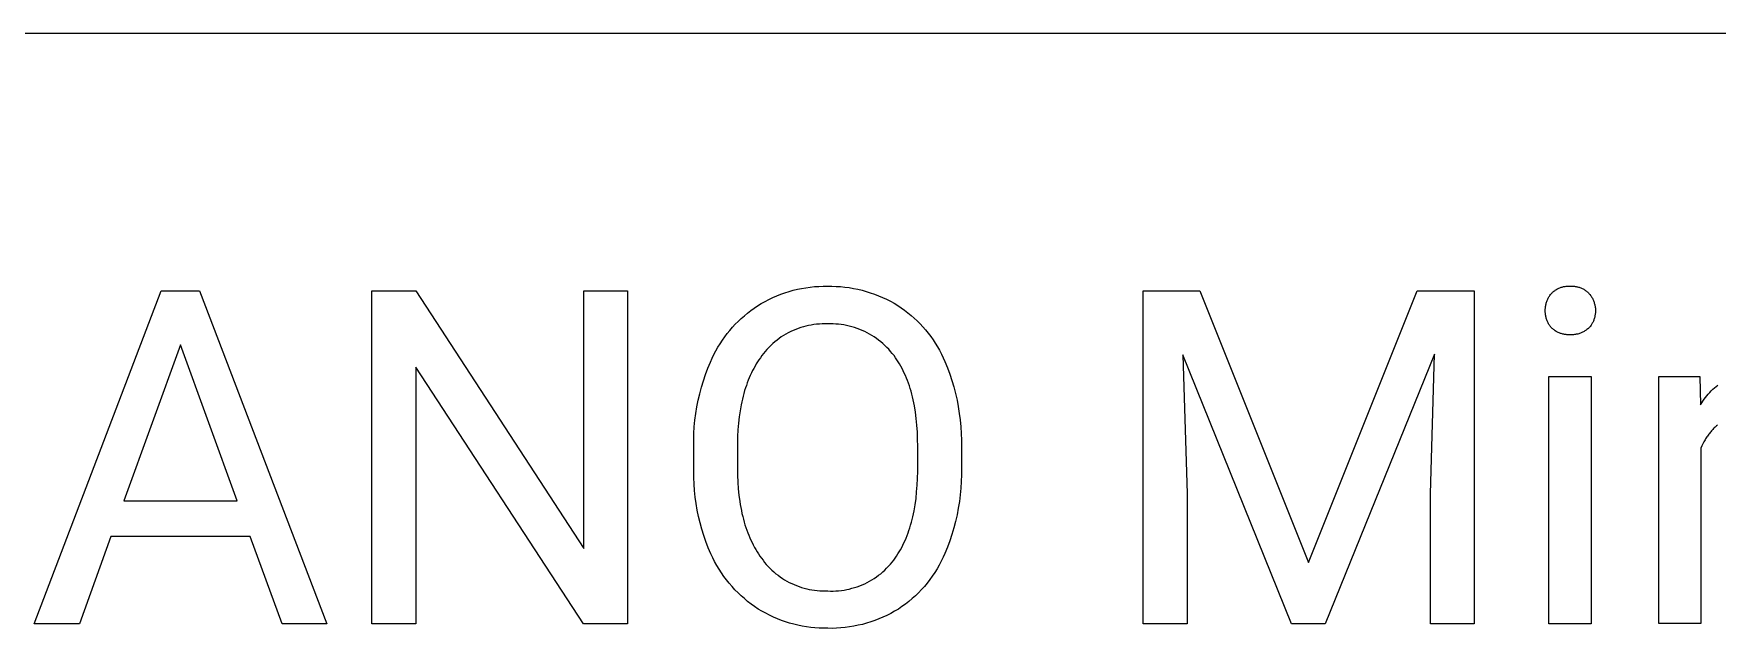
# Model space of a CAD drawing. Header units: millimetres. Extents: x 3269 to 7089, y 1744 to 4413.
# Drawn here: x 5941.9 to 6124.9, y 2106.2 to 2170.8 of the extents above; entities that cross this region are included whole.
import ezdxf

# ---------------------------------------------------------------- set-up
doc = ezdxf.new("R2010")
doc.units = ezdxf.units.MM
doc.header["$MEASUREMENT"] = 0
doc.layers.add('Domyślny', color=7, linetype='Continuous', true_color=0x000000)

msp = doc.modelspace()

# ---------------------------------------------------------------- linework, layer by layer
at = {"layer": 'Domyślny', "color": 18, "lineweight": 15, "true_color": 0x000000}
for p, q in [((7084.91, 2170.83), (5644.93, 2170.83)), ((6025.86, 2143.22), (6026.33, 2143.29)), ((6026.33, 2143.29), (6026.8, 2143.34)), ((6026.8, 2143.34), (6027.27, 2143.37)), ((6027.27, 2143.37), (6027.74, 2143.38)), ((6027.74, 2143.38), (6028.21, 2143.38)), ((6028.21, 2143.38), (6028.68, 2143.38)), ((6028.68, 2143.38), (6029.16, 2143.37)), ((6029.16, 2143.37), (6029.63, 2143.34)), ((6029.63, 2143.34), (6030.1, 2143.29)), ((6030.1, 2143.29), (6030.57, 2143.23)), ((6107.81, 2143.21), (6107.89, 2143.24)), ((6107.89, 2143.24), (6107.97, 2143.27)), ((6107.97, 2143.27), (6108.06, 2143.29)), ((6108.06, 2143.29), (6108.15, 2143.32)), ((6108.15, 2143.32), (6108.23, 2143.34)), ((6108.23, 2143.34), (6108.32, 2143.35)), ((6108.32, 2143.35), (6108.41, 2143.37)), ((6108.41, 2143.37), (6108.5, 2143.38)), ((6108.5, 2143.38), (6108.59, 2143.39)), ((6108.59, 2143.39), (6108.68, 2143.39)), ((6108.68, 2143.39), (6108.77, 2143.39)), ((6108.77, 2143.39), (6108.86, 2143.39)), ((6108.86, 2143.39), (6108.95, 2143.39)), ((6108.95, 2143.39), (6109.04, 2143.39)), ((6109.04, 2143.39), (6109.13, 2143.39)), ((6109.13, 2143.39), (6109.22, 2143.39)), ((6109.22, 2143.39), (6109.31, 2143.39)), ((6109.31, 2143.39), (6109.4, 2143.38)), ((6109.4, 2143.38), (6109.49, 2143.37)), ((6109.49, 2143.37), (6109.58, 2143.35)), ((6109.58, 2143.35), (6109.66, 2143.33)), ((6109.66, 2143.33), (6109.75, 2143.31)), ((6109.75, 2143.31), (6109.84, 2143.29)), ((6109.84, 2143.29), (6109.92, 2143.27)), ((6109.92, 2143.27), (6110.01, 2143.24)), ((5941.96, 2106.71), (5955.78, 2142.89)), ((5955.78, 2142.89), (5959.95, 2142.89)), ((5959.95, 2142.89), (5973.79, 2106.71)), ((5978.66, 2106.71), (5978.66, 2142.89)), ((5978.66, 2142.89), (5983.45, 2142.89)), ((5983.45, 2142.89), (6001.72, 2114.89)), ((6001.72, 2114.89), (6001.72, 2142.89)), ((6001.72, 2142.89), (6006.47, 2142.89)), ((6006.47, 2142.89), (6006.47, 2106.71)), ((6020.6, 2141.26), (6021.01, 2141.5)), ((6021.01, 2141.5), (6021.42, 2141.73)), ((6021.42, 2141.73), (6021.84, 2141.95)), ((6021.84, 2141.95), (6022.26, 2142.15)), ((6022.26, 2142.15), (6022.69, 2142.34)), ((6022.69, 2142.34), (6023.13, 2142.51)), ((6023.13, 2142.51), (6023.58, 2142.67)), ((6023.58, 2142.67), (6024.03, 2142.81)), ((6024.03, 2142.81), (6024.48, 2142.94)), ((6024.48, 2142.94), (6024.94, 2143.05)), ((6024.94, 2143.05), (6025.4, 2143.14)), ((6025.4, 2143.14), (6025.86, 2143.22)), ((6030.57, 2143.23), (6031.03, 2143.15)), ((6031.03, 2143.15), (6031.5, 2143.05)), ((6031.5, 2143.05), (6031.96, 2142.94)), ((6031.96, 2142.94), (6032.41, 2142.82)), ((6032.41, 2142.82), (6032.86, 2142.68)), ((6032.86, 2142.68), (6033.31, 2142.52)), ((6033.31, 2142.52), (6033.75, 2142.35)), ((6033.75, 2142.35), (6034.19, 2142.17)), ((6034.19, 2142.17), (6034.61, 2141.97)), ((6034.61, 2141.97), (6035.04, 2141.75)), ((6035.04, 2141.75), (6035.45, 2141.53)), ((6035.45, 2141.53), (6035.86, 2141.29)), ((6062.52, 2106.71), (6062.52, 2142.89)), ((6062.52, 2142.89), (6068.68, 2142.89)), ((6068.68, 2142.89), (6080.51, 2113.38)), ((6080.51, 2113.38), (6092.32, 2142.89)), ((6092.32, 2142.89), (6098.52, 2142.89)), ((6098.52, 2142.89), (6098.52, 2106.71)), ((6106.3, 2141.38), (6106.32, 2141.47)), ((6106.32, 2141.47), (6106.34, 2141.56)), ((6106.34, 2141.56), (6106.37, 2141.65)), ((6106.37, 2141.65), (6106.4, 2141.73)), ((6106.4, 2141.73), (6106.43, 2141.82)), ((6106.43, 2141.82), (6106.47, 2141.91)), ((6106.47, 2141.91), (6106.51, 2141.99)), ((6106.51, 2141.99), (6106.55, 2142.07)), ((6106.55, 2142.07), (6106.59, 2142.16)), ((6106.59, 2142.16), (6106.64, 2142.24)), ((6106.64, 2142.24), (6106.69, 2142.32)), ((6106.69, 2142.32), (6106.74, 2142.39)), ((6106.74, 2142.39), (6106.8, 2142.47)), ((6106.8, 2142.47), (6106.85, 2142.54)), ((6106.85, 2142.54), (6106.91, 2142.61)), ((6106.91, 2142.61), (6106.98, 2142.68)), ((6106.98, 2142.68), (6107.04, 2142.74)), ((6107.04, 2142.74), (6107.11, 2142.79)), ((6107.11, 2142.79), (6107.18, 2142.85)), ((6107.18, 2142.85), (6107.26, 2142.9)), ((6107.26, 2142.9), (6107.33, 2142.95)), ((6107.33, 2142.95), (6107.4, 2143)), ((6107.4, 2143), (6107.48, 2143.05)), ((6107.48, 2143.05), (6107.56, 2143.09)), ((6107.56, 2143.09), (6107.64, 2143.13)), ((6107.64, 2143.13), (6107.72, 2143.17)), ((6107.72, 2143.17), (6107.81, 2143.21)), ((6110.01, 2143.24), (6110.09, 2143.2)), ((6110.09, 2143.2), (6110.18, 2143.17)), ((6110.18, 2143.17), (6110.26, 2143.13)), ((6110.26, 2143.13), (6110.34, 2143.09)), ((6110.34, 2143.09), (6110.42, 2143.05)), ((6110.42, 2143.05), (6110.49, 2143)), ((6110.49, 2143), (6110.57, 2142.95)), ((6110.57, 2142.95), (6110.64, 2142.9)), ((6110.64, 2142.9), (6110.72, 2142.85)), ((6110.72, 2142.85), (6110.79, 2142.79)), ((6110.79, 2142.79), (6110.85, 2142.74)), ((6110.85, 2142.74), (6110.92, 2142.67)), ((6110.92, 2142.67), (6110.98, 2142.61)), ((6110.98, 2142.61), (6111.05, 2142.54)), ((6111.05, 2142.54), (6111.1, 2142.47)), ((6111.1, 2142.47), (6111.16, 2142.39)), ((6111.16, 2142.39), (6111.21, 2142.32)), ((6111.21, 2142.32), (6111.27, 2142.24)), ((6111.27, 2142.24), (6111.31, 2142.16)), ((6111.31, 2142.16), (6111.36, 2142.08)), ((6111.36, 2142.08), (6111.4, 2141.99)), ((6111.4, 2141.99), (6111.44, 2141.91)), ((6111.44, 2141.91), (6111.48, 2141.82)), ((6111.48, 2141.82), (6111.51, 2141.74)), ((6111.51, 2141.74), (6111.54, 2141.65)), ((6111.54, 2141.65), (6111.57, 2141.56)), ((6111.57, 2141.56), (6111.6, 2141.47)), ((6111.6, 2141.47), (6111.62, 2141.38)), ((6018.5, 2139.57), (6018.83, 2139.88)), ((6018.83, 2139.88), (6019.17, 2140.18)), ((6019.17, 2140.18), (6019.51, 2140.47)), ((6019.51, 2140.47), (6019.87, 2140.74)), ((6019.87, 2140.74), (6020.23, 2141.01)), ((6020.23, 2141.01), (6020.6, 2141.26)), ((6035.86, 2141.29), (6036.23, 2141.04)), ((6036.23, 2141.04), (6036.59, 2140.78)), ((6036.59, 2140.78), (6036.95, 2140.5)), ((6036.95, 2140.5), (6037.3, 2140.22)), ((6037.3, 2140.22), (6037.63, 2139.92)), ((6037.63, 2139.92), (6037.96, 2139.62)), ((6037.96, 2139.62), (6038.28, 2139.3)), ((6106.24, 2140.92), (6106.25, 2141.01)), ((6106.24, 2140.82), (6106.24, 2140.92)), ((6106.24, 2140.73), (6106.24, 2140.82)), ((6106.24, 2140.64), (6106.24, 2140.73)), ((6106.24, 2140.54), (6106.24, 2140.64)), ((6106.25, 2140.45), (6106.24, 2140.54)), ((6106.25, 2141.01), (6106.26, 2141.1)), ((6106.25, 2140.36), (6106.25, 2140.45)), ((6106.27, 2140.27), (6106.25, 2140.36)), ((6106.26, 2141.1), (6106.27, 2141.19)), ((6106.27, 2141.19), (6106.28, 2141.28)), ((6106.28, 2140.18), (6106.27, 2140.27)), ((6106.28, 2141.28), (6106.3, 2141.38)), ((6106.3, 2140.09), (6106.28, 2140.18)), ((6106.32, 2140), (6106.3, 2140.09)), ((6106.34, 2139.91), (6106.32, 2140)), ((6106.37, 2139.82), (6106.34, 2139.91)), ((6106.4, 2139.73), (6106.37, 2139.82)), ((6106.43, 2139.64), (6106.4, 2139.73)), ((6106.47, 2139.56), (6106.43, 2139.64)), ((6111.47, 2139.6), (6111.43, 2139.52)), ((6111.5, 2139.68), (6111.47, 2139.6)), ((6111.53, 2139.77), (6111.5, 2139.68)), ((6111.56, 2139.85), (6111.53, 2139.77)), ((6111.59, 2139.94), (6111.56, 2139.85)), ((6111.61, 2140.02), (6111.59, 2139.94)), ((6111.63, 2140.11), (6111.61, 2140.02)), ((6111.62, 2141.38), (6111.64, 2141.29)), ((6111.64, 2140.2), (6111.63, 2140.11)), ((6111.64, 2141.29), (6111.65, 2141.2)), ((6111.66, 2140.29), (6111.64, 2140.2)), ((6111.65, 2141.2), (6111.67, 2141.1)), ((6111.67, 2140.37), (6111.66, 2140.29)), ((6111.67, 2141.1), (6111.68, 2141.01)), ((6111.68, 2140.46), (6111.67, 2140.37)), ((6111.68, 2141.01), (6111.68, 2140.92)), ((6111.68, 2140.92), (6111.68, 2140.82)), ((6111.68, 2140.82), (6111.68, 2140.73)), ((6111.68, 2140.73), (6111.69, 2140.64)), ((6111.69, 2140.64), (6111.68, 2140.55)), ((6111.68, 2140.55), (6111.68, 2140.46)), ((6016.78, 2137.51), (6017.04, 2137.87)), ((6017.04, 2137.87), (6017.31, 2138.23)), ((6017.31, 2138.23), (6017.59, 2138.58)), ((6017.59, 2138.58), (6017.88, 2138.92)), ((6017.88, 2138.92), (6018.19, 2139.25)), ((6018.19, 2139.25), (6018.5, 2139.57)), ((6023.19, 2137.87), (6022.95, 2137.7)), ((6023.44, 2138.02), (6023.19, 2137.87)), ((6023.69, 2138.18), (6023.44, 2138.02)), ((6023.95, 2138.32), (6023.69, 2138.18)), ((6024.22, 2138.45), (6023.95, 2138.32)), ((6024.48, 2138.57), (6024.22, 2138.45)), ((6024.75, 2138.69), (6024.48, 2138.57)), ((6025.03, 2138.79), (6024.75, 2138.69)), ((6025.31, 2138.89), (6025.03, 2138.79)), ((6025.59, 2138.97), (6025.31, 2138.89)), ((6025.87, 2139.05), (6025.59, 2138.97)), ((6026.16, 2139.11), (6025.87, 2139.05)), ((6026.45, 2139.17), (6026.16, 2139.11)), ((6026.74, 2139.21), (6026.45, 2139.17)), ((6027.03, 2139.25), (6026.74, 2139.21)), ((6027.33, 2139.27), (6027.03, 2139.25)), ((6027.62, 2139.29), (6027.33, 2139.27)), ((6027.92, 2139.29), (6027.62, 2139.29)), ((6028.21, 2139.29), (6027.92, 2139.29)), ((6028.51, 2139.3), (6028.21, 2139.29)), ((6028.81, 2139.29), (6028.51, 2139.3)), ((6029.1, 2139.28), (6028.81, 2139.29)), ((6029.4, 2139.26), (6029.1, 2139.28)), ((6029.7, 2139.22), (6029.4, 2139.26)), ((6029.99, 2139.18), (6029.7, 2139.22)), ((6030.28, 2139.12), (6029.99, 2139.18)), ((6030.57, 2139.06), (6030.28, 2139.12)), ((6030.86, 2138.98), (6030.57, 2139.06)), ((6031.15, 2138.9), (6030.86, 2138.98)), ((6031.43, 2138.8), (6031.15, 2138.9)), ((6031.71, 2138.7), (6031.43, 2138.8)), ((6031.98, 2138.59), (6031.71, 2138.7)), ((6032.25, 2138.46), (6031.98, 2138.59)), ((6032.52, 2138.33), (6032.25, 2138.46)), ((6032.78, 2138.19), (6032.52, 2138.33)), ((6033.04, 2138.04), (6032.78, 2138.19)), ((6033.29, 2137.88), (6033.04, 2138.04)), ((6033.53, 2137.71), (6033.29, 2137.88)), ((6038.28, 2139.3), (6038.58, 2138.97)), ((6038.58, 2138.97), (6038.87, 2138.63)), ((6038.87, 2138.63), (6039.16, 2138.29)), ((6039.16, 2138.29), (6039.43, 2137.93)), ((6039.43, 2137.93), (6039.69, 2137.56)), ((6106.51, 2139.47), (6106.47, 2139.56)), ((6106.55, 2139.39), (6106.51, 2139.47)), ((6106.59, 2139.31), (6106.55, 2139.39)), ((6106.64, 2139.23), (6106.59, 2139.31)), ((6106.69, 2139.15), (6106.64, 2139.23)), ((6106.74, 2139.08), (6106.69, 2139.15)), ((6106.8, 2139), (6106.74, 2139.08)), ((6106.85, 2138.93), (6106.8, 2139)), ((6106.91, 2138.86), (6106.85, 2138.93)), ((6106.98, 2138.8), (6106.91, 2138.86)), ((6107.05, 2138.74), (6106.98, 2138.8)), ((6107.12, 2138.68), (6107.05, 2138.74)), ((6107.19, 2138.63), (6107.12, 2138.68)), ((6107.26, 2138.58), (6107.19, 2138.63)), ((6107.33, 2138.53), (6107.26, 2138.58)), ((6107.41, 2138.48), (6107.33, 2138.53)), ((6107.49, 2138.44), (6107.41, 2138.48)), ((6107.57, 2138.4), (6107.49, 2138.44)), ((6107.65, 2138.36), (6107.57, 2138.4)), ((6107.73, 2138.32), (6107.65, 2138.36)), ((6107.81, 2138.29), (6107.73, 2138.32)), ((6107.89, 2138.26), (6107.81, 2138.29)), ((6107.98, 2138.23), (6107.89, 2138.26)), ((6108.07, 2138.21), (6107.98, 2138.23)), ((6108.15, 2138.18), (6108.07, 2138.21)), ((6108.24, 2138.17), (6108.15, 2138.18)), ((6108.33, 2138.15), (6108.24, 2138.17)), ((6108.42, 2138.14), (6108.33, 2138.15)), ((6108.5, 2138.13), (6108.42, 2138.14)), ((6108.59, 2138.12), (6108.5, 2138.13)), ((6108.68, 2138.12), (6108.59, 2138.12)), ((6108.77, 2138.11), (6108.68, 2138.12)), ((6108.86, 2138.12), (6108.77, 2138.11)), ((6108.95, 2138.12), (6108.86, 2138.12)), ((6109.04, 2138.12), (6108.95, 2138.12)), ((6109.13, 2138.12), (6109.04, 2138.12)), ((6109.23, 2138.12), (6109.13, 2138.12)), ((6109.32, 2138.12), (6109.23, 2138.12)), ((6109.41, 2138.13), (6109.32, 2138.12)), ((6109.51, 2138.14), (6109.41, 2138.13)), ((6109.6, 2138.16), (6109.51, 2138.14)), ((6109.69, 2138.17), (6109.6, 2138.16)), ((6109.78, 2138.19), (6109.69, 2138.17)), ((6109.87, 2138.22), (6109.78, 2138.19)), ((6109.96, 2138.24), (6109.87, 2138.22)), ((6110.05, 2138.27), (6109.96, 2138.24)), ((6110.13, 2138.31), (6110.05, 2138.27)), ((6110.22, 2138.34), (6110.13, 2138.31)), ((6110.3, 2138.38), (6110.22, 2138.34)), ((6110.38, 2138.43), (6110.3, 2138.38)), ((6110.47, 2138.47), (6110.38, 2138.43)), ((6110.55, 2138.52), (6110.47, 2138.47)), ((6110.62, 2138.57), (6110.55, 2138.52)), ((6110.7, 2138.62), (6110.62, 2138.57)), ((6110.77, 2138.68), (6110.7, 2138.62)), ((6110.85, 2138.74), (6110.77, 2138.68)), ((6110.92, 2138.8), (6110.85, 2138.74)), ((6110.98, 2138.86), (6110.92, 2138.8)), ((6111.04, 2138.93), (6110.98, 2138.86)), ((6111.1, 2138.99), (6111.04, 2138.93)), ((6111.15, 2139.06), (6111.1, 2138.99)), ((6111.21, 2139.14), (6111.15, 2139.06)), ((6111.26, 2139.21), (6111.21, 2139.14)), ((6111.3, 2139.29), (6111.26, 2139.21)), ((6111.35, 2139.36), (6111.3, 2139.29)), ((6111.39, 2139.44), (6111.35, 2139.36)), ((6111.43, 2139.52), (6111.39, 2139.44)), ((5957.86, 2137), (5951.73, 2120.08)), ((5964.03, 2120.08), (5957.86, 2137)), ((6015.67, 2135.55), (6015.87, 2135.96)), ((6015.87, 2135.96), (6016.08, 2136.36)), ((6016.08, 2136.36), (6016.3, 2136.75)), ((6016.3, 2136.75), (6016.53, 2137.13)), ((6016.53, 2137.13), (6016.78, 2137.51)), ((6021.25, 2136.08), (6021.07, 2135.84)), ((6021.44, 2136.3), (6021.25, 2136.08)), ((6021.63, 2136.52), (6021.44, 2136.3)), ((6021.84, 2136.74), (6021.63, 2136.52)), ((6022.05, 2136.95), (6021.84, 2136.74)), ((6022.26, 2137.15), (6022.05, 2136.95)), ((6022.49, 2137.34), (6022.26, 2137.15)), ((6022.72, 2137.52), (6022.49, 2137.34)), ((6022.95, 2137.7), (6022.72, 2137.52)), ((6033.77, 2137.53), (6033.53, 2137.71)), ((6034, 2137.35), (6033.77, 2137.53)), ((6034.23, 2137.15), (6034, 2137.35)), ((6034.45, 2136.95), (6034.23, 2137.15)), ((6034.66, 2136.74), (6034.45, 2136.95)), ((6034.87, 2136.53), (6034.66, 2136.74)), ((6035.07, 2136.31), (6034.87, 2136.53)), ((6035.25, 2136.08), (6035.07, 2136.31)), ((6035.44, 2135.84), (6035.25, 2136.08)), ((6039.69, 2137.56), (6039.93, 2137.19)), ((6039.93, 2137.19), (6040.17, 2136.81)), ((6040.17, 2136.81), (6040.39, 2136.42)), ((6040.39, 2136.42), (6040.6, 2136.02)), ((6040.6, 2136.02), (6040.79, 2135.62)), ((6078.66, 2106.71), (6066.82, 2135.93)), ((6066.82, 2135.93), (6067.29, 2120.81)), ((6094.19, 2136.01), (6082.31, 2106.71)), ((6093.75, 2120.81), (6094.19, 2136.01)), ((6001.67, 2106.71), (5983.45, 2134.59)), ((5983.45, 2134.59), (5983.45, 2106.71)), ((6014.95, 2133.79), (6015.21, 2134.47)), ((6015.21, 2134.47), (6015.49, 2135.14)), ((6015.49, 2135.14), (6015.67, 2135.55)), ((6020.06, 2134.22), (6019.94, 2133.96)), ((6020.19, 2134.46), (6020.06, 2134.22)), ((6020.33, 2134.71), (6020.19, 2134.46)), ((6020.47, 2134.94), (6020.33, 2134.71)), ((6020.61, 2135.18), (6020.47, 2134.94)), ((6020.76, 2135.4), (6020.61, 2135.18)), ((6020.92, 2135.62), (6020.76, 2135.4)), ((6021.07, 2135.84), (6020.92, 2135.62)), ((6035.59, 2135.62), (6035.44, 2135.84)), ((6035.75, 2135.4), (6035.59, 2135.62)), ((6035.9, 2135.17), (6035.75, 2135.4)), ((6036.04, 2134.94), (6035.9, 2135.17)), ((6036.18, 2134.7), (6036.04, 2134.94)), ((6036.31, 2134.45), (6036.18, 2134.7)), ((6036.44, 2134.2), (6036.31, 2134.45)), ((6036.56, 2133.94), (6036.44, 2134.2)), ((6040.79, 2135.62), (6040.97, 2135.21)), ((6040.97, 2135.21), (6041.25, 2134.53)), ((6041.25, 2134.53), (6041.5, 2133.84)), ((6014.32, 2131.7), (6014.51, 2132.4)), ((6014.51, 2132.4), (6014.72, 2133.1)), ((6014.72, 2133.1), (6014.95, 2133.79)), ((6019.29, 2132.33), (6019.2, 2132.04)), ((6019.39, 2132.61), (6019.29, 2132.33)), ((6019.49, 2132.89), (6019.39, 2132.61)), ((6019.59, 2133.17), (6019.49, 2132.89)), ((6019.7, 2133.44), (6019.59, 2133.17)), ((6019.82, 2133.7), (6019.7, 2133.44)), ((6019.94, 2133.96), (6019.82, 2133.7)), ((6036.68, 2133.68), (6036.56, 2133.94)), ((6036.8, 2133.41), (6036.68, 2133.68)), ((6036.9, 2133.13), (6036.8, 2133.41)), ((6037.01, 2132.85), (6036.9, 2133.13)), ((6037.11, 2132.56), (6037.01, 2132.85)), ((6037.2, 2132.27), (6037.11, 2132.56)), ((6037.29, 2131.97), (6037.2, 2132.27)), ((6041.5, 2133.84), (6041.73, 2133.14)), ((6041.73, 2133.14), (6041.94, 2132.44)), ((6041.94, 2132.44), (6042.13, 2131.73)), ((6106.62, 2106.71), (6106.62, 2133.59)), ((6106.62, 2133.59), (6111.21, 2133.59)), ((6111.21, 2133.59), (6111.21, 2106.71)), ((6118.57, 2106.72), (6118.57, 2133.59)), ((6118.57, 2133.59), (6123.04, 2133.59)), ((6123.04, 2133.59), (6123.11, 2130.49)), ((6124.46, 2132.19), (6124.64, 2132.35)), ((6124.64, 2132.35), (6124.82, 2132.5)), ((6124.82, 2132.5), (6125.01, 2132.65)), ((6014.01, 2130.27), (6014.15, 2130.99)), ((6014.15, 2130.99), (6014.32, 2131.7)), ((6018.82, 2130.5), (6018.71, 2129.85)), ((6018.89, 2130.82), (6018.82, 2130.5)), ((6018.96, 2131.13), (6018.89, 2130.82)), ((6019.04, 2131.44), (6018.96, 2131.13)), ((6019.12, 2131.74), (6019.04, 2131.44)), ((6019.2, 2132.04), (6019.12, 2131.74)), ((6037.37, 2131.66), (6037.29, 2131.97)), ((6037.45, 2131.35), (6037.37, 2131.66)), ((6037.52, 2131.03), (6037.45, 2131.35)), ((6037.59, 2130.71), (6037.52, 2131.03)), ((6037.65, 2130.38), (6037.59, 2130.71)), ((6042.13, 2131.73), (6042.29, 2131.02)), ((6042.29, 2131.02), (6042.43, 2130.3)), ((6123.11, 2130.49), (6123.24, 2130.7)), ((6123.24, 2130.7), (6123.37, 2130.9)), ((6123.37, 2130.9), (6123.5, 2131.1)), ((6123.5, 2131.1), (6123.65, 2131.29)), ((6123.65, 2131.29), (6123.8, 2131.48)), ((6123.8, 2131.48), (6123.95, 2131.67)), ((6123.95, 2131.67), (6124.11, 2131.85)), ((6124.11, 2131.85), (6124.28, 2132.02)), ((6124.28, 2132.02), (6124.46, 2132.19)), ((6013.73, 2128.1), (6013.8, 2128.83)), ((6013.8, 2128.83), (6013.9, 2129.55)), ((6013.9, 2129.55), (6014.01, 2130.27)), ((6018.61, 2129.18), (6018.53, 2128.49)), ((6018.71, 2129.85), (6018.61, 2129.18)), ((6037.77, 2129.7), (6037.65, 2130.38)), ((6037.86, 2129), (6037.77, 2129.7)), ((6037.93, 2128.28), (6037.86, 2129)), ((6042.43, 2130.3), (6042.54, 2129.57)), ((6042.54, 2129.57), (6042.63, 2128.85)), ((6042.63, 2128.85), (6042.7, 2128.12)), ((6013.67, 2126.65), (6013.69, 2127.38)), ((6013.69, 2127.38), (6013.73, 2128.1)), ((6018.44, 2127.04), (6018.42, 2126.29)), ((6018.47, 2127.78), (6018.44, 2127.04)), ((6018.53, 2128.49), (6018.47, 2127.78)), ((6037.98, 2127.53), (6037.93, 2128.28)), ((6038.01, 2126.76), (6037.98, 2127.53)), ((6042.7, 2128.12), (6042.75, 2127.38)), ((6042.75, 2127.38), (6042.77, 2126.65)), ((6123.67, 2126.8), (6123.61, 2126.7)), ((6123.74, 2126.91), (6123.67, 2126.8)), ((6123.8, 2127.01), (6123.74, 2126.91)), ((6123.87, 2127.11), (6123.8, 2127.01)), ((6123.94, 2127.2), (6123.87, 2127.11)), ((6124, 2127.3), (6123.94, 2127.2)), ((6124.08, 2127.39), (6124, 2127.3)), ((6124.15, 2127.48), (6124.08, 2127.39)), ((6124.22, 2127.57), (6124.15, 2127.48)), ((6124.3, 2127.66), (6124.22, 2127.57)), ((6124.37, 2127.75), (6124.3, 2127.66)), ((6124.45, 2127.83), (6124.37, 2127.75)), ((6124.53, 2127.91), (6124.45, 2127.83)), ((6124.61, 2127.99), (6124.53, 2127.91)), ((6124.69, 2128.07), (6124.61, 2127.99)), ((6124.78, 2128.15), (6124.69, 2128.07)), ((6124.86, 2128.22), (6124.78, 2128.15)), ((6124.95, 2128.29), (6124.86, 2128.22)), ((6013.67, 2125.92), (6013.67, 2126.65)), ((6013.67, 2123.31), (6013.67, 2125.92)), ((6018.42, 2126.29), (6018.42, 2123.63)), ((6038.02, 2125.97), (6038.01, 2126.76)), ((6038.02, 2123.29), (6038.02, 2125.97)), ((6042.77, 2126.65), (6042.76, 2125.92)), ((6042.76, 2125.92), (6042.76, 2123.63)), ((6123.27, 2126.03), (6123.16, 2125.8)), ((6123.16, 2125.8), (6123.16, 2106.72)), ((6123.37, 2126.26), (6123.27, 2126.03)), ((6123.49, 2126.49), (6123.37, 2126.26)), ((6123.55, 2126.59), (6123.49, 2126.49)), ((6123.61, 2126.7), (6123.55, 2126.59)), ((6013.67, 2122.6), (6013.67, 2123.31)), ((6018.42, 2123.63), (6018.43, 2122.86)), ((6038, 2122.51), (6038.02, 2123.29)), ((6042.76, 2123.63), (6042.77, 2122.9)), ((6013.7, 2121.89), (6013.67, 2122.6)), ((6013.75, 2121.18), (6013.7, 2121.89)), ((6018.43, 2122.86), (6018.46, 2122.11)), ((6018.46, 2122.11), (6018.51, 2121.38)), ((6018.51, 2121.38), (6018.58, 2120.68)), ((6037.9, 2121.03), (6037.96, 2121.76)), ((6037.96, 2121.76), (6038, 2122.51)), ((6042.7, 2121.43), (6042.64, 2120.71)), ((6042.75, 2122.17), (6042.7, 2121.43)), ((6042.77, 2122.9), (6042.75, 2122.17)), ((5951.73, 2120.08), (5964.03, 2120.08)), ((6013.82, 2120.47), (6013.75, 2121.18)), ((6013.92, 2119.76), (6013.82, 2120.47)), ((6014.04, 2119.06), (6013.92, 2119.76)), ((6018.58, 2120.68), (6018.67, 2119.99)), ((6018.67, 2119.99), (6018.72, 2119.66)), ((6018.72, 2119.66), (6018.78, 2119.33)), ((6037.62, 2118.98), (6037.73, 2119.64)), ((6037.73, 2119.64), (6037.83, 2120.33)), ((6037.83, 2120.33), (6037.9, 2121.03)), ((6042.55, 2119.98), (6042.43, 2119.26)), ((6042.64, 2120.71), (6042.55, 2119.98)), ((6067.29, 2120.81), (6067.29, 2106.71)), ((6093.75, 2106.71), (6093.75, 2120.81)), ((6014.19, 2118.36), (6014.04, 2119.06)), ((6014.35, 2117.67), (6014.19, 2118.36)), ((6014.54, 2116.98), (6014.35, 2117.67)), ((6018.78, 2119.33), (6018.85, 2119.01)), ((6018.85, 2119.01), (6018.91, 2118.69)), ((6018.91, 2118.69), (6018.99, 2118.37)), ((6018.99, 2118.37), (6019.07, 2118.06)), ((6019.07, 2118.06), (6019.15, 2117.76)), ((6019.15, 2117.76), (6019.24, 2117.46)), ((6037.25, 2117.43), (6037.33, 2117.73)), ((6037.33, 2117.73), (6037.41, 2118.03)), ((6037.41, 2118.03), (6037.48, 2118.34)), ((6037.48, 2118.34), (6037.55, 2118.66)), ((6037.55, 2118.66), (6037.62, 2118.98)), ((6042.13, 2117.82), (6041.94, 2117.12)), ((6042.29, 2118.54), (6042.13, 2117.82)), ((6042.43, 2119.26), (6042.29, 2118.54)), ((5950.3, 2116.18), (5946.89, 2106.71)), ((5965.45, 2116.18), (5950.3, 2116.18)), ((5968.91, 2106.71), (5965.45, 2116.18)), ((6014.76, 2116.3), (6014.54, 2116.98)), ((6014.99, 2115.63), (6014.76, 2116.3)), ((6019.24, 2117.46), (6019.33, 2117.17)), ((6019.33, 2117.17), (6019.43, 2116.88)), ((6019.43, 2116.88), (6019.54, 2116.6)), ((6019.54, 2116.6), (6019.65, 2116.32)), ((6019.65, 2116.32), (6019.76, 2116.05)), ((6019.76, 2116.05), (6019.88, 2115.78)), ((6019.88, 2115.78), (6020.01, 2115.52)), ((6036.64, 2115.75), (6036.76, 2116.02)), ((6036.76, 2116.02), (6036.86, 2116.29)), ((6036.86, 2116.29), (6036.97, 2116.57)), ((6036.97, 2116.57), (6037.06, 2116.85)), ((6037.06, 2116.85), (6037.16, 2117.14)), ((6037.16, 2117.14), (6037.25, 2117.43)), ((6041.73, 2116.41), (6041.5, 2115.72)), ((6041.94, 2117.12), (6041.73, 2116.41)), ((6015.25, 2114.96), (6014.99, 2115.63)), ((6015.53, 2114.31), (6015.25, 2114.96)), ((6015.73, 2113.88), (6015.53, 2114.31)), ((6020.01, 2115.52), (6020.14, 2115.27)), ((6020.14, 2115.27), (6020.27, 2115.01)), ((6020.27, 2115.01), (6020.41, 2114.77)), ((6020.41, 2114.77), (6020.56, 2114.53)), ((6020.56, 2114.53), (6020.71, 2114.29)), ((6020.71, 2114.29), (6020.86, 2114.06)), ((6020.86, 2114.06), (6021.02, 2113.83)), ((6035.57, 2113.84), (6035.72, 2114.06)), ((6035.72, 2114.06), (6035.86, 2114.29)), ((6035.86, 2114.29), (6036.01, 2114.52)), ((6036.01, 2114.52), (6036.14, 2114.75)), ((6036.14, 2114.75), (6036.28, 2114.99)), ((6036.28, 2114.99), (6036.4, 2115.24)), ((6036.4, 2115.24), (6036.52, 2115.5)), ((6036.52, 2115.5), (6036.64, 2115.75)), ((6040.97, 2114.36), (6040.78, 2113.93)), ((6041.25, 2115.03), (6040.97, 2114.36)), ((6041.5, 2115.72), (6041.25, 2115.03)), ((6015.94, 2113.46), (6015.73, 2113.88)), ((6016.17, 2113.05), (6015.94, 2113.46)), ((6016.42, 2112.64), (6016.17, 2113.05)), ((6016.67, 2112.25), (6016.42, 2112.64)), ((6016.94, 2111.86), (6016.67, 2112.25)), ((6021.02, 2113.83), (6021.2, 2113.6)), ((6021.2, 2113.6), (6021.37, 2113.37)), ((6021.37, 2113.37), (6021.56, 2113.15)), ((6021.56, 2113.15), (6021.76, 2112.94)), ((6021.76, 2112.94), (6021.96, 2112.73)), ((6021.96, 2112.73), (6022.17, 2112.53)), ((6022.17, 2112.53), (6022.38, 2112.34)), ((6022.38, 2112.34), (6022.6, 2112.15)), ((6022.6, 2112.15), (6022.83, 2111.97)), ((6033.76, 2111.97), (6033.99, 2112.15)), ((6033.99, 2112.15), (6034.21, 2112.34)), ((6034.21, 2112.34), (6034.43, 2112.54)), ((6034.43, 2112.54), (6034.64, 2112.74)), ((6034.64, 2112.74), (6034.85, 2112.96)), ((6034.85, 2112.96), (6035.04, 2113.17)), ((6035.04, 2113.17), (6035.23, 2113.4)), ((6035.23, 2113.4), (6035.41, 2113.63)), ((6035.41, 2113.63), (6035.57, 2113.84)), ((6039.87, 2112.28), (6039.6, 2111.89)), ((6040.12, 2112.68), (6039.87, 2112.28)), ((6040.35, 2113.09), (6040.12, 2112.68)), ((6040.57, 2113.5), (6040.35, 2113.09)), ((6040.78, 2113.93), (6040.57, 2113.5)), ((6017.22, 2111.48), (6016.94, 2111.86)), ((6017.52, 2111.12), (6017.22, 2111.48)), ((6017.83, 2110.76), (6017.52, 2111.12)), ((6018.15, 2110.41), (6017.83, 2110.76)), ((6018.48, 2110.08), (6018.15, 2110.41)), ((6022.83, 2111.97), (6023.07, 2111.8)), ((6023.07, 2111.8), (6023.31, 2111.64)), ((6023.31, 2111.64), (6023.55, 2111.48)), ((6023.55, 2111.48), (6023.8, 2111.34)), ((6023.8, 2111.34), (6024.06, 2111.2)), ((6024.06, 2111.2), (6024.32, 2111.07)), ((6024.32, 2111.07), (6024.58, 2110.96)), ((6024.58, 2110.96), (6024.85, 2110.85)), ((6024.85, 2110.85), (6025.12, 2110.74)), ((6025.12, 2110.74), (6025.39, 2110.65)), ((6025.39, 2110.65), (6025.67, 2110.57)), ((6025.67, 2110.57), (6025.95, 2110.5)), ((6025.95, 2110.5), (6026.23, 2110.44)), ((6026.23, 2110.44), (6026.52, 2110.38)), ((6026.52, 2110.38), (6026.8, 2110.34)), ((6026.8, 2110.34), (6027.09, 2110.31)), ((6027.09, 2110.31), (6027.38, 2110.28)), ((6029.13, 2110.28), (6029.42, 2110.3)), ((6029.42, 2110.3), (6029.72, 2110.33)), ((6029.72, 2110.33), (6030.01, 2110.37)), ((6030.01, 2110.37), (6030.3, 2110.42)), ((6030.3, 2110.42), (6030.58, 2110.48)), ((6030.58, 2110.48), (6030.87, 2110.56)), ((6030.87, 2110.56), (6031.15, 2110.64)), ((6031.15, 2110.64), (6031.43, 2110.73)), ((6031.43, 2110.73), (6031.71, 2110.83)), ((6031.71, 2110.83), (6031.98, 2110.94)), ((6031.98, 2110.94), (6032.25, 2111.06)), ((6032.25, 2111.06), (6032.51, 2111.19)), ((6032.51, 2111.19), (6032.77, 2111.33)), ((6032.77, 2111.33), (6033.03, 2111.48)), ((6033.03, 2111.48), (6033.27, 2111.63)), ((6033.27, 2111.63), (6033.52, 2111.8)), ((6033.52, 2111.8), (6033.76, 2111.97)), ((6038.42, 2110.42), (6038.09, 2110.08)), ((6038.74, 2110.77), (6038.42, 2110.42)), ((6039.04, 2111.13), (6038.74, 2110.77)), ((6039.33, 2111.51), (6039.04, 2111.13)), ((6039.6, 2111.89), (6039.33, 2111.51)), ((6018.82, 2109.75), (6018.48, 2110.08)), ((6019.17, 2109.44), (6018.82, 2109.75)), ((6019.53, 2109.14), (6019.17, 2109.44)), ((6019.91, 2108.85), (6019.53, 2109.14)), ((6020.29, 2108.58), (6019.91, 2108.85)), ((6020.68, 2108.31), (6020.29, 2108.58)), ((6027.38, 2110.28), (6027.67, 2110.27)), ((6027.67, 2110.27), (6027.96, 2110.27)), ((6027.96, 2110.27), (6028.25, 2110.27)), ((6028.25, 2110.27), (6028.54, 2110.26)), ((6028.54, 2110.26), (6028.84, 2110.26)), ((6028.84, 2110.26), (6029.13, 2110.28)), ((6036.3, 2108.57), (6035.91, 2108.3)), ((6036.68, 2108.84), (6036.3, 2108.57)), ((6037.05, 2109.14), (6036.68, 2108.84)), ((6037.41, 2109.44), (6037.05, 2109.14)), ((6037.76, 2109.75), (6037.41, 2109.44)), ((6038.09, 2110.08), (6037.76, 2109.75)), ((5946.89, 2106.71), (5941.96, 2106.71)), ((5973.79, 2106.71), (5968.91, 2106.71)), ((5983.45, 2106.71), (5978.66, 2106.71)), ((6006.47, 2106.71), (6001.67, 2106.71)), ((6021.08, 2108.07), (6020.68, 2108.31)), ((6021.49, 2107.85), (6021.08, 2108.07)), ((6021.91, 2107.63), (6021.49, 2107.85)), ((6022.33, 2107.43), (6021.91, 2107.63)), ((6022.76, 2107.25), (6022.33, 2107.43)), ((6023.2, 2107.08), (6022.76, 2107.25)), ((6023.64, 2106.92), (6023.2, 2107.08)), ((6024.09, 2106.78), (6023.64, 2106.92)), ((6024.54, 2106.66), (6024.09, 2106.78)), ((6025, 2106.55), (6024.54, 2106.66)), ((6032, 2106.64), (6031.54, 2106.54)), ((6032.46, 2106.77), (6032, 2106.64)), ((6032.91, 2106.91), (6032.46, 2106.77)), ((6033.36, 2107.06), (6032.91, 2106.91)), ((6033.8, 2107.23), (6033.36, 2107.06)), ((6034.23, 2107.42), (6033.8, 2107.23)), ((6034.66, 2107.62), (6034.23, 2107.42)), ((6035.09, 2107.83), (6034.66, 2107.62)), ((6035.5, 2108.06), (6035.09, 2107.83)), ((6035.91, 2108.3), (6035.5, 2108.06)), ((6067.29, 2106.71), (6062.52, 2106.71)), ((6082.31, 2106.71), (6078.66, 2106.71)), ((6098.52, 2106.71), (6093.75, 2106.71)), ((6111.21, 2106.71), (6106.62, 2106.71)), ((6123.16, 2106.72), (6118.57, 2106.72)), ((6025.45, 2106.45), (6025, 2106.55)), ((6025.92, 2106.37), (6025.45, 2106.45)), ((6026.38, 2106.31), (6025.92, 2106.37)), ((6026.85, 2106.26), (6026.38, 2106.31)), ((6027.31, 2106.23), (6026.85, 2106.26)), ((6027.78, 2106.22), (6027.31, 2106.23)), ((6028.25, 2106.22), (6027.78, 2106.22)), ((6028.72, 2106.21), (6028.25, 2106.22)), ((6029.2, 2106.23), (6028.72, 2106.21)), ((6029.67, 2106.26), (6029.2, 2106.23)), ((6030.14, 2106.3), (6029.67, 2106.26)), ((6030.61, 2106.36), (6030.14, 2106.3)), ((6031.08, 2106.44), (6030.61, 2106.36)), ((6031.54, 2106.54), (6031.08, 2106.44))]:
    msp.add_line(p, q, dxfattribs=at)

doc.saveas('drawing.dxf')
